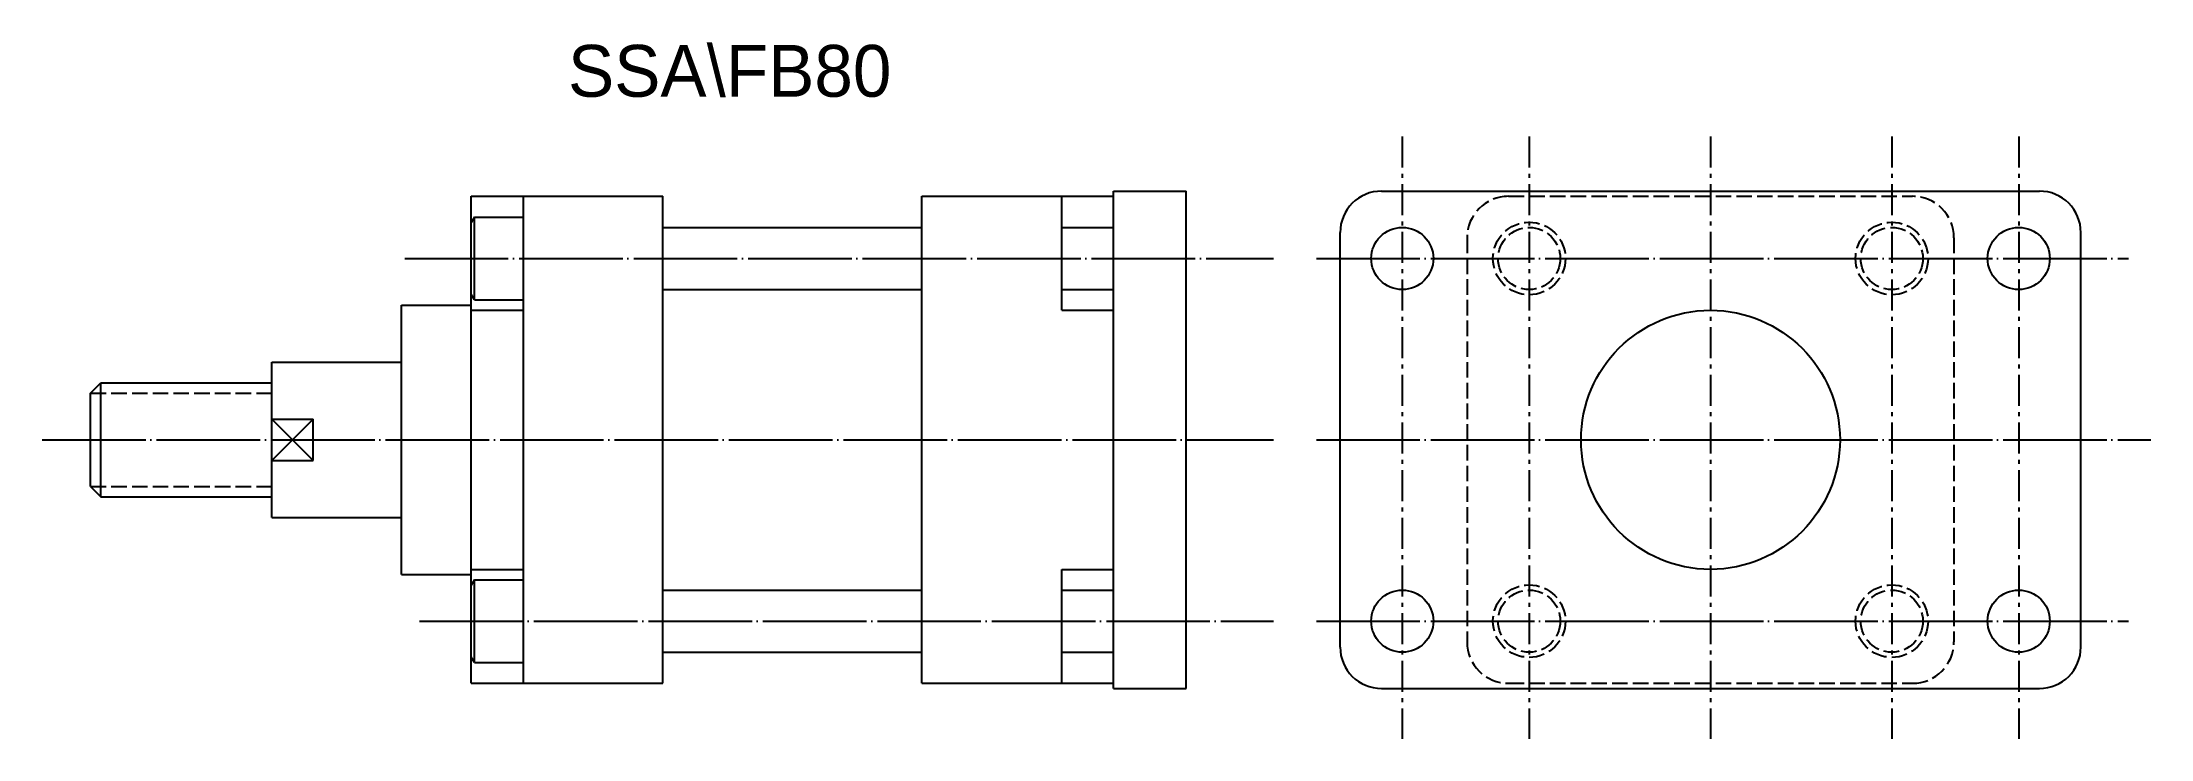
# Model space of a CAD drawing. Extents: x 224 to 631, y 233 to 367.
import ezdxf

# ---------------------------------------------------------------- set-up
doc = ezdxf.new("R2010")
doc.units = 0
doc.header["$MEASUREMENT"] = 0
for name, pattern in [('CENTER', [22, 20, -1, 0, -1]), ('DASHED', [4, 3, -1]), ('SCENTER', [9.2, 6, -1.2, 0.8, -1.2])]:
    doc.linetypes.add(name, pattern=pattern)
for name, color, linetype in [('CEN', 1, 'CENTER'), ('CON', 2, 'CONTINUOUS'), ('DAS', 3, 'DASHED'), ('SCEN', 1, 'SCENTER'), ('UTI', 7, 'CONTINUOUS')]:
    doc.layers.add(name, color=color, linetype=linetype)

msp = doc.modelspace()

# ---------------------------------------------------------------- linework, layer by layer
at = {"layer": 'CEN'}
for p, q in [((293.54, 325.47), (461.25, 325.47)), ((469.54, 325.47), (626.35, 325.47)), ((223.54, 290.47), (461.25, 290.47)), ((469.54, 290.47), (630.64, 290.47)), ((296.39, 255.47), (461.25, 255.47)), ((469.54, 255.47), (626.35, 255.47))]:
    msp.add_line(p, q, dxfattribs=at)
at = {"layer": 'CON'}
for p, q in [((430.39, 242.47), (430.39, 338.47)), ((430.39, 338.47), (444.39, 338.47)), ((444.39, 242.47), (444.39, 338.47)), ((482.13, 338.47), (609.13, 338.47)), ((306.39, 243.47), (306.39, 337.47)), ((306.39, 337.47), (343.39, 337.47)), ((316.39, 337.47), (316.39, 243.47)), ((343.39, 243.47), (343.39, 337.47)), ((393.39, 337.47), (430.39, 337.47)), ((393.39, 243.47), (393.39, 337.47)), ((420.39, 315.47), (420.39, 337.47)), ((306.99, 333.47), (306.39, 332.43)), ((306.39, 318.51), (306.39, 332.43)), ((306.99, 317.47), (306.99, 333.47)), ((306.99, 333.47), (316.39, 333.47)), ((343.39, 331.47), (393.39, 331.47)), ((420.39, 331.47), (430.39, 331.47)), ((474.13, 250.47), (474.13, 330.47)), ((617.13, 250.47), (617.13, 330.47)), ((306.99, 317.47), (306.39, 318.51)), ((343.39, 319.47), (393.39, 319.47)), ((420.39, 319.47), (430.39, 319.47)), ((292.89, 264.47), (292.89, 316.47)), ((292.89, 316.47), (306.39, 316.47)), ((306.39, 315.47), (316.39, 315.47)), ((306.99, 317.47), (316.39, 317.47)), ((420.39, 315.47), (430.39, 315.47)), ((267.89, 275.47), (267.89, 305.47)), ((267.89, 305.47), (292.89, 305.47)), ((232.89, 299.47), (234.89, 301.47)), ((234.89, 279.47), (234.89, 301.47)), ((234.89, 301.47), (267.89, 301.47)), ((232.89, 281.47), (232.89, 299.47)), ((267.89, 294.47), (275.89, 294.47)), ((275.89, 286.47), (275.89, 294.47)), ((267.89, 286.47), (275.89, 286.47)), ((232.89, 281.47), (234.89, 279.47)), ((234.89, 279.47), (267.89, 279.47)), ((267.89, 275.47), (292.89, 275.47)), ((306.39, 265.47), (316.39, 265.47)), ((420.39, 243.47), (420.39, 265.47)), ((420.39, 265.47), (430.39, 265.47)), ((292.89, 264.47), (306.39, 264.47)), ((306.99, 263.47), (306.39, 262.43)), ((306.39, 248.51), (306.39, 262.43)), ((306.99, 263.47), (316.39, 263.47)), ((306.99, 247.47), (306.99, 263.47)), ((343.39, 261.47), (393.39, 261.47)), ((420.39, 261.47), (430.39, 261.47)), ((306.99, 247.47), (306.39, 248.51)), ((343.39, 249.47), (393.39, 249.47)), ((420.39, 249.47), (430.39, 249.47)), ((306.99, 247.47), (316.39, 247.47)), ((306.39, 243.47), (343.39, 243.47)), ((393.39, 243.47), (430.39, 243.47)), ((430.39, 242.47), (444.39, 242.47)), ((482.13, 242.47), (609.13, 242.47))]:
    msp.add_line(p, q, dxfattribs=at)
for centre, radius in [((486.13, 325.47), 6), ((605.13, 325.47), 6), ((545.63, 290.47), 25), ((486.13, 255.47), 6), ((605.13, 255.47), 6)]:
    msp.add_circle(centre, radius, dxfattribs=at)
for centre, start, end in [((482.13, 330.47), 90, 180), ((609.13, 330.47), 0, 90), ((482.13, 250.47), 180, 270), ((609.13, 250.47), 270, 0)]:
    msp.add_arc(centre, 8, start, end, dxfattribs=at)
at = {"layer": 'DAS'}
for p, q in [((506.63, 337.47), (584.63, 337.47)), ((498.63, 329.47), (498.63, 251.47)), ((592.63, 329.47), (592.63, 251.47)), ((232.89, 299.47), (267.89, 299.47)), ((232.89, 281.47), (267.89, 281.47)), ((506.63, 243.47), (584.63, 243.47))]:
    msp.add_line(p, q, dxfattribs=at)
for centre, radius in [((510.63, 325.47), 7), ((510.63, 325.47), 6), ((580.63, 325.47), 7), ((580.63, 325.47), 6), ((510.63, 255.47), 7), ((510.63, 255.47), 6), ((580.63, 255.47), 7), ((580.63, 255.47), 6)]:
    msp.add_circle(centre, radius, dxfattribs=at)
for centre, start, end in [((506.63, 329.47), 90, 180), ((584.63, 329.47), 0, 90), ((506.63, 251.47), 180, 270), ((584.63, 251.47), 270, 0)]:
    msp.add_arc(centre, 8, start, end, dxfattribs=at)
at = {"layer": 'SCEN'}
for p, q in [((486.13, 349.01), (486.13, 232.76)), ((510.63, 349.01), (510.63, 232.76)), ((545.63, 349.01), (545.63, 232.76)), ((580.63, 349.01), (580.63, 232.76)), ((605.13, 349.01), (605.13, 232.76))]:
    msp.add_line(p, q, dxfattribs=at)
at = {"layer": 'UTI'}
for p, q in [((275.89, 294.47), (267.89, 286.47)), ((267.89, 294.47), (275.89, 286.47))]:
    msp.add_line(p, q, dxfattribs=at)

# ---------------------------------------------------------------- texts
msp.add_text('SSA\\FB80', height=10, dxfattribs=at).set_placement((325.06, 356.69))

doc.saveas('drawing.dxf')
